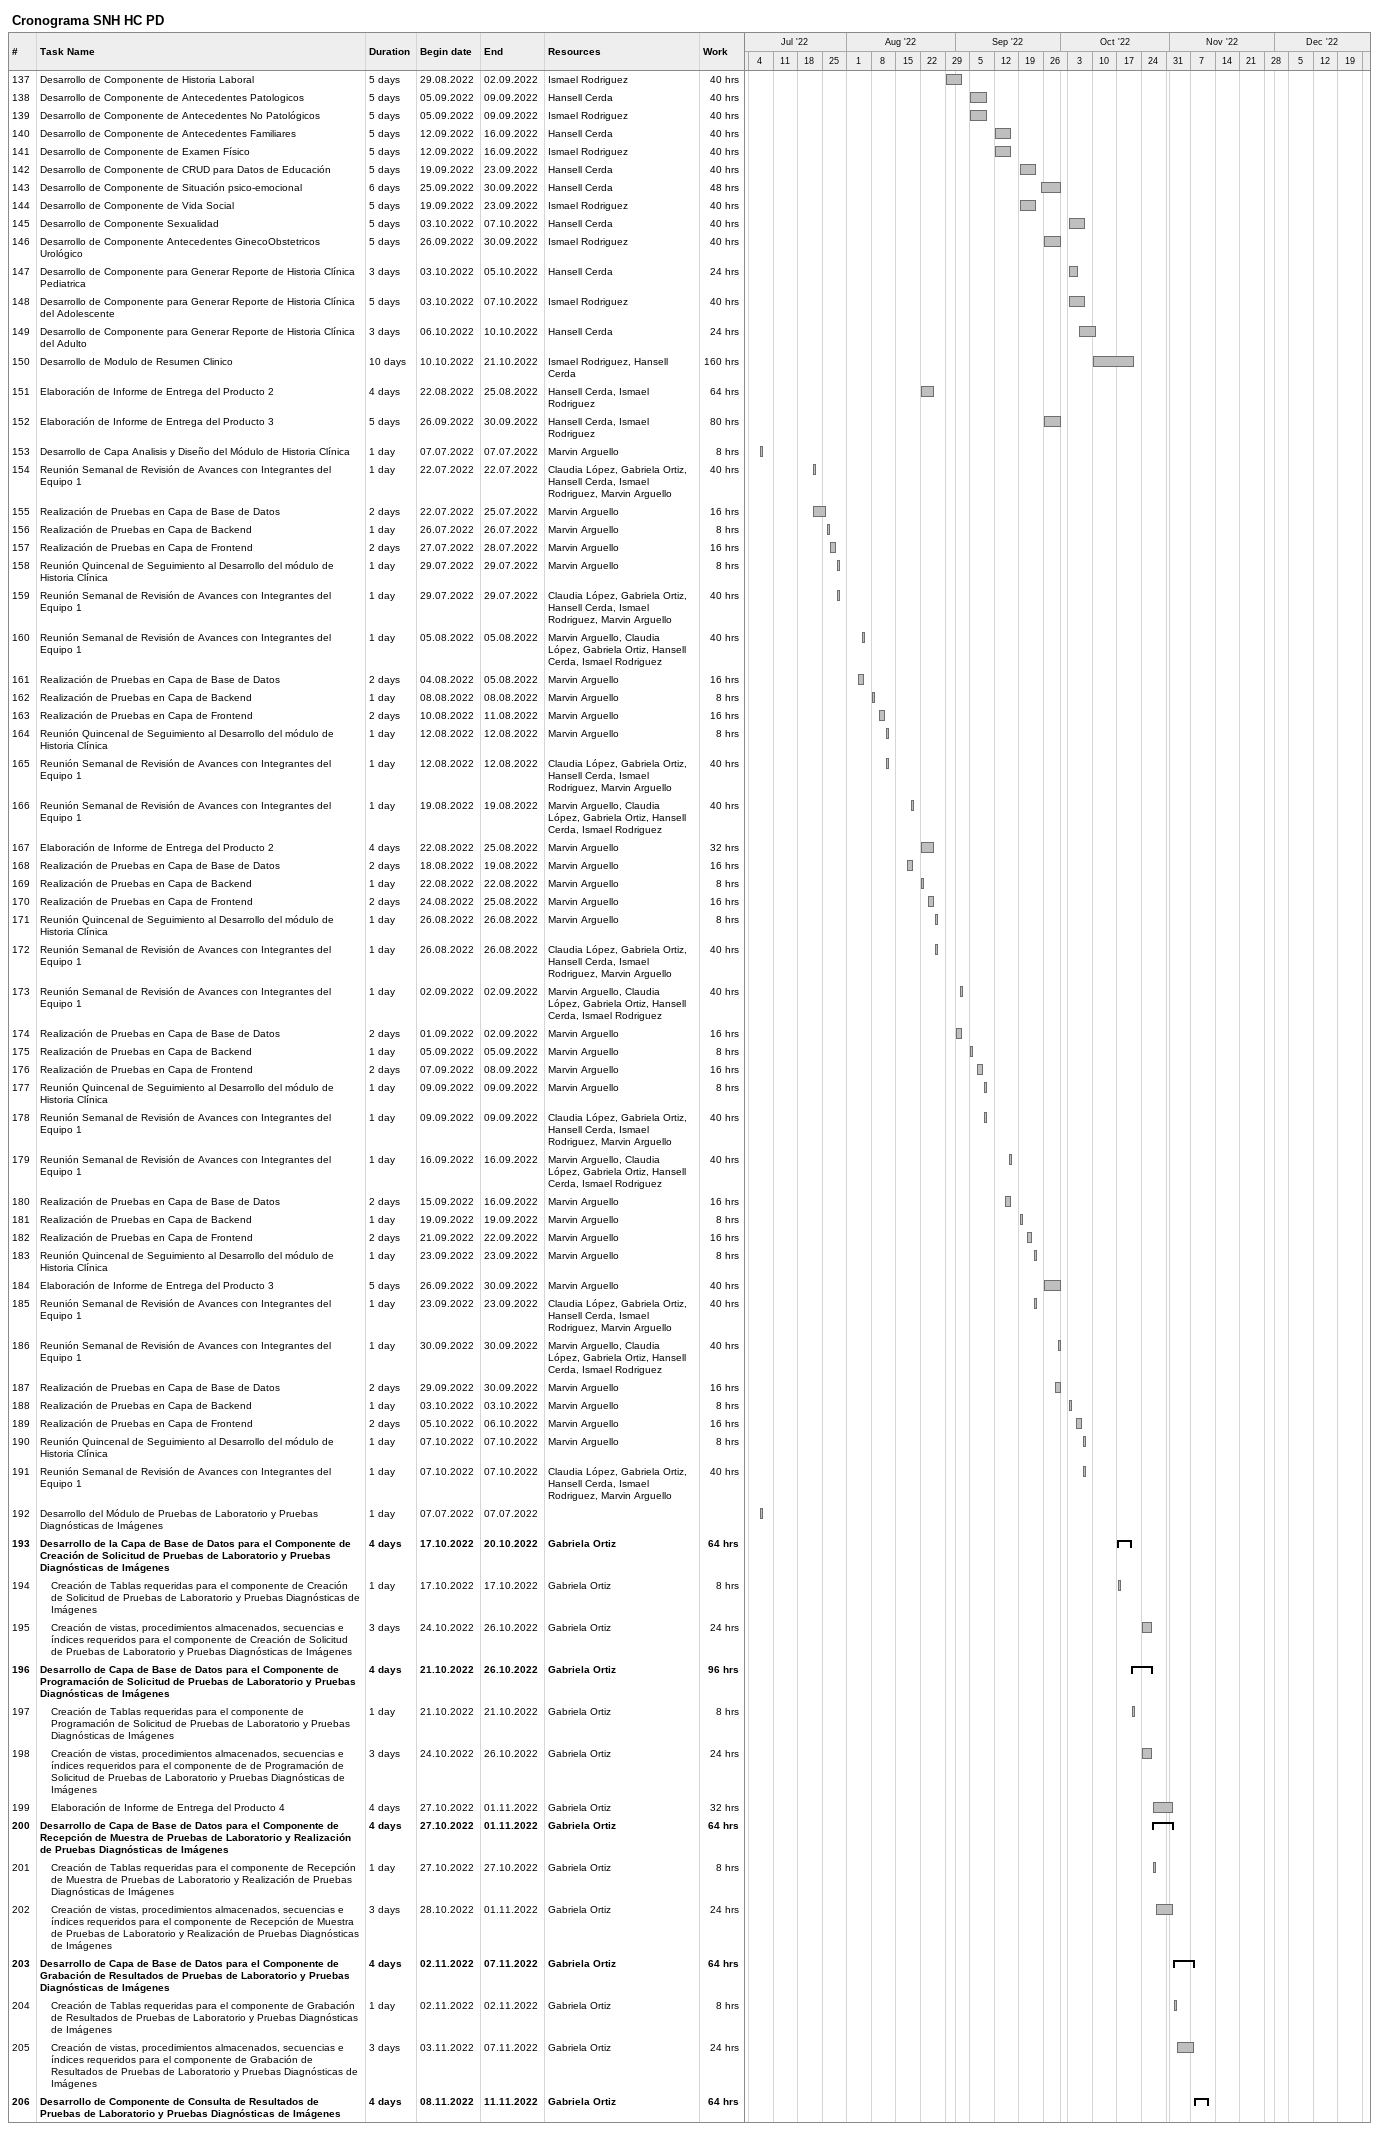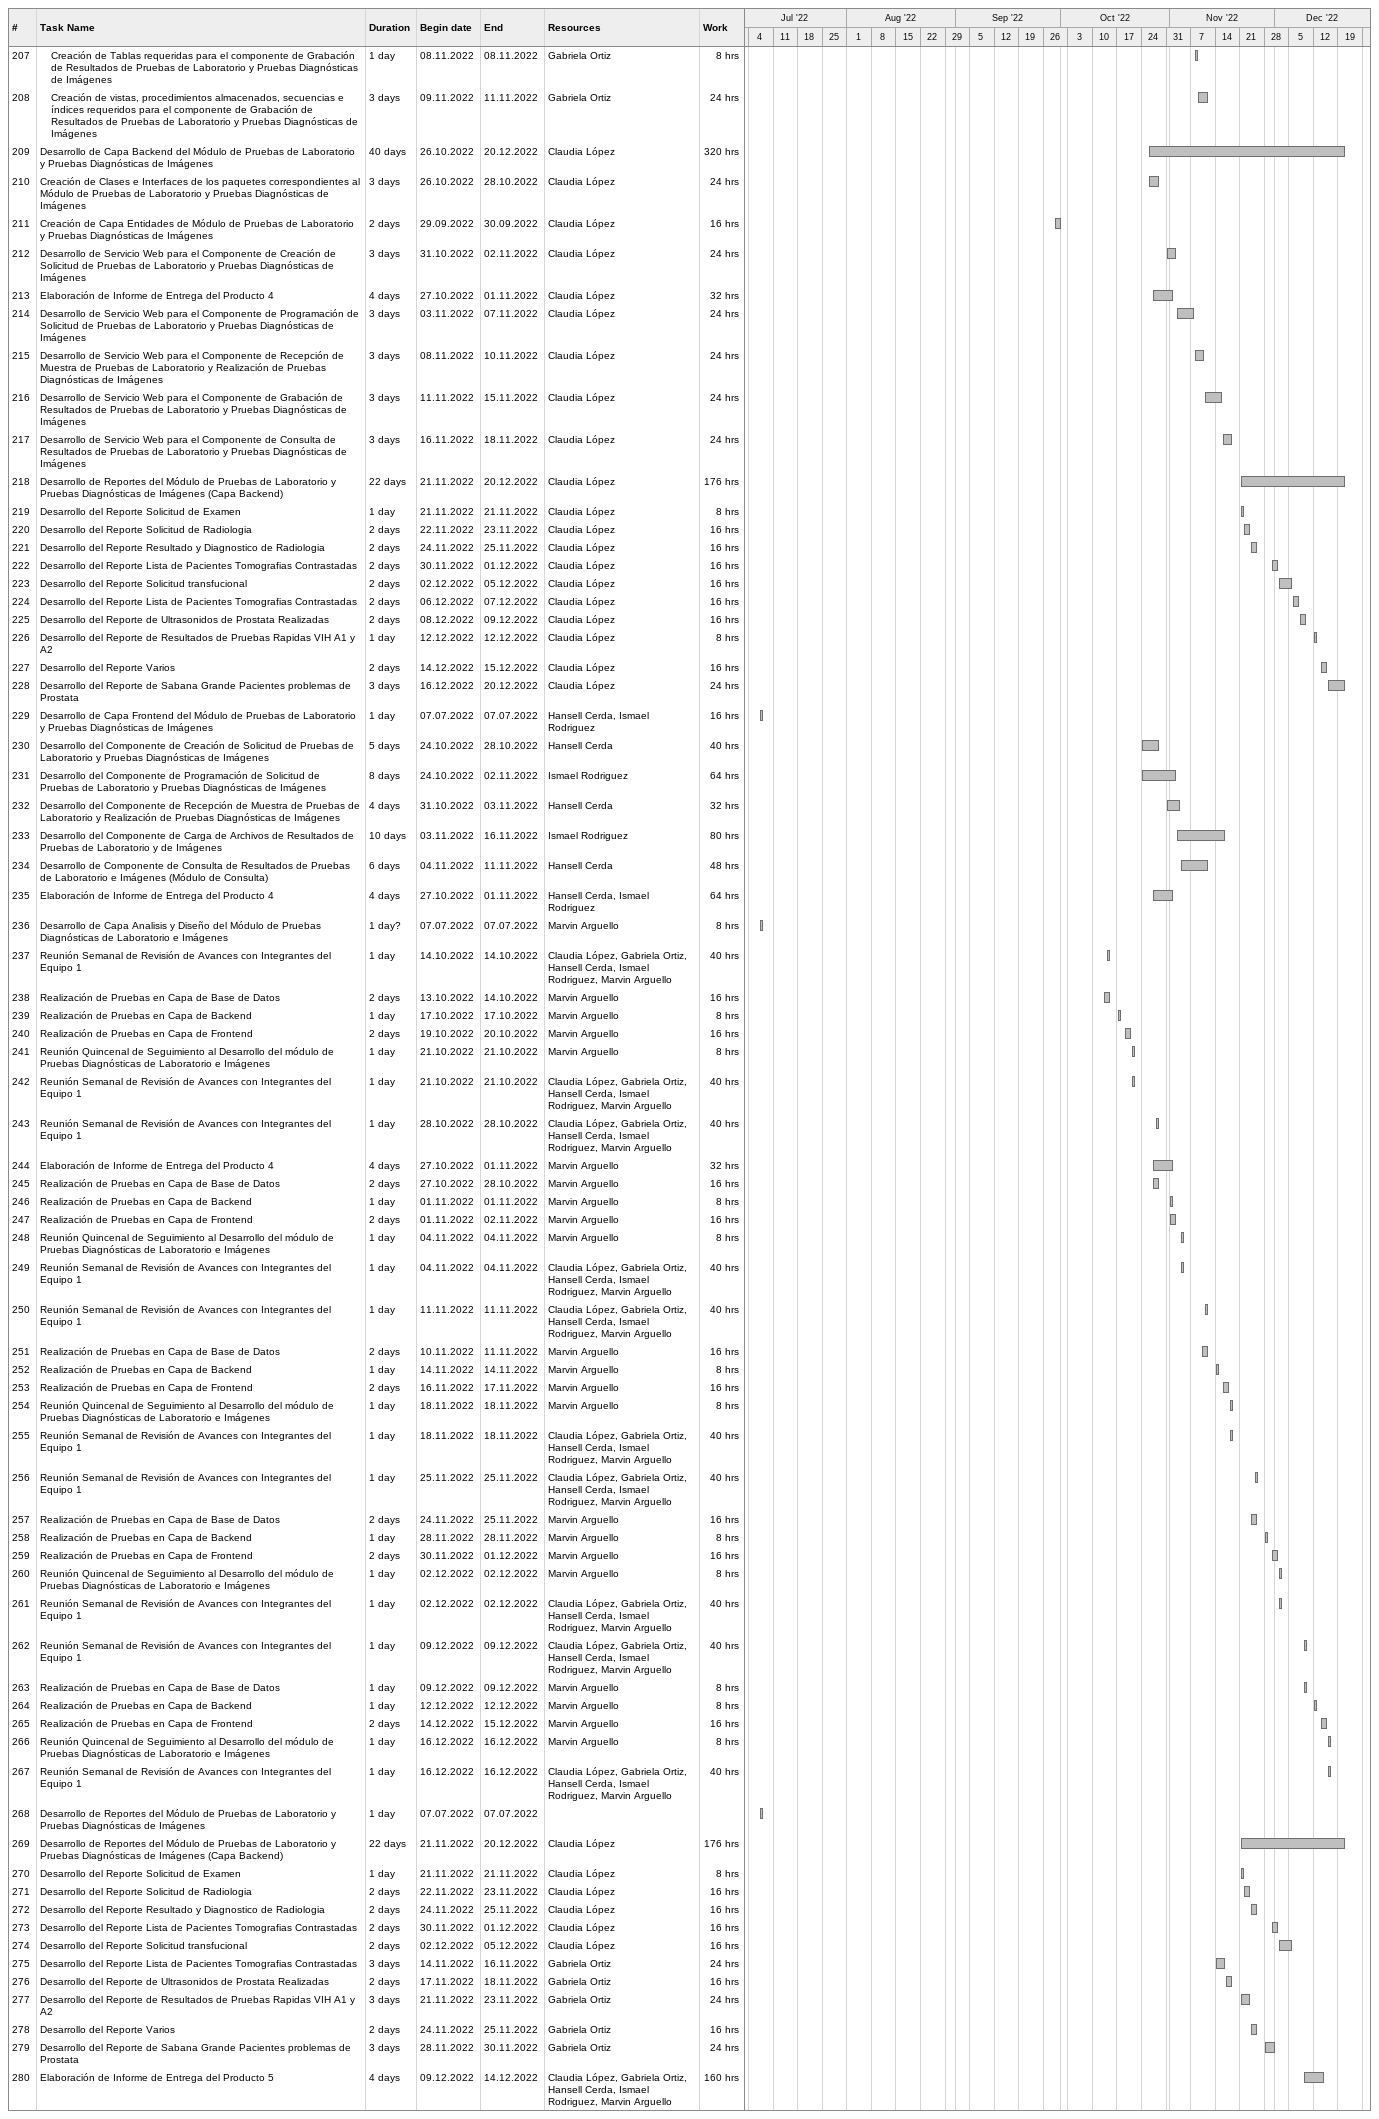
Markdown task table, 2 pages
Cronograma SNH HC PD

| ID | Level | Task | Duration | Start | Finish | Resources | Work (h) |
|---|---|---|---|---|---|---|---|
| 137 | 1 | Desarrollo de Componente de Historia Laboral | 5d | 2022-08-29 | 2022-09-02 | Ismael Rodriguez | 40 |
| 138 | 1 | Desarrollo de Componente de Antecedentes Patologicos | 5d | 2022-09-05 | 2022-09-09 | Hansell Cerda | 40 |
| 139 | 1 | Desarrollo de Componente de Antecedentes No Patológicos | 5d | 2022-09-05 | 2022-09-09 | Ismael Rodriguez | 40 |
| 140 | 1 | Desarrollo de Componente de Antecedentes Familiares | 5d | 2022-09-12 | 2022-09-16 | Hansell Cerda | 40 |
| 141 | 1 | Desarrollo de Componente de Examen Físico | 5d | 2022-09-12 | 2022-09-16 | Ismael Rodriguez | 40 |
| 142 | 1 | Desarrollo de Componente de CRUD para Datos de Educación | 5d | 2022-09-19 | 2022-09-23 | Hansell Cerda | 40 |
| 143 | 1 | Desarrollo de Componente de Situación psico-emocional | 6d | 2022-09-25 | 2022-09-30 | Hansell Cerda | 48 |
| 144 | 1 | Desarrollo de Componente de Vida Social | 5d | 2022-09-19 | 2022-09-23 | Ismael Rodriguez | 40 |
| 145 | 1 | Desarrollo de Componente Sexualidad | 5d | 2022-10-03 | 2022-10-07 | Hansell Cerda | 40 |
| 146 | 1 | Desarrollo de Componente Antecedentes GinecoObstetricos Urológico | 5d | 2022-09-26 | 2022-09-30 | Ismael Rodriguez | 40 |
| 147 | 1 | Desarrollo de Componente para Generar Reporte de Historia Clínica Pediatrica | 3d | 2022-10-03 | 2022-10-05 | Hansell Cerda | 24 |
| 148 | 1 | Desarrollo de Componente para Generar Reporte de Historia Clínica del Adolescente | 5d | 2022-10-03 | 2022-10-07 | Ismael Rodriguez | 40 |
| 149 | 1 | Desarrollo de Componente para Generar Reporte de Historia Clínica del Adulto | 3d | 2022-10-06 | 2022-10-10 | Hansell Cerda | 24 |
| 150 | 1 | Desarrollo de Modulo de Resumen Clinico | 10d | 2022-10-10 | 2022-10-21 | Ismael Rodriguez, Hansell Cerda | 160 |
| 151 | 1 | Elaboración de Informe de Entrega del Producto 2 | 4d | 2022-08-22 | 2022-08-25 | Hansell Cerda, Ismael Rodriguez | 64 |
| 152 | 1 | Elaboración de Informe de Entrega del Producto 3 | 5d | 2022-09-26 | 2022-09-30 | Hansell Cerda, Ismael Rodriguez | 80 |
| 153 | 1 | Desarrollo de Capa Analisis y Diseño del Módulo de Historia Clínica | 1d | 2022-07-07 | 2022-07-07 | Marvin Arguello | 8 |
| 154 | 1 | Reunión Semanal de Revisión de Avances con Integrantes del Equipo 1 | 1d | 2022-07-22 | 2022-07-22 | Claudia López, Gabriela Ortiz, Hansell Cerda, Ismael Rodriguez, Marvin Arguello | 40 |
| 155 | 1 | Realización de Pruebas en Capa de Base de Datos | 2d | 2022-07-22 | 2022-07-25 | Marvin Arguello | 16 |
| 156 | 1 | Realización de Pruebas en Capa de Backend | 1d | 2022-07-26 | 2022-07-26 | Marvin Arguello | 8 |
| 157 | 1 | Realización de Pruebas en Capa de Frontend | 2d | 2022-07-27 | 2022-07-28 | Marvin Arguello | 16 |
| 158 | 1 | Reunión Quincenal de Seguimiento al Desarrollo del módulo de Historia Clínica | 1d | 2022-07-29 | 2022-07-29 | Marvin Arguello | 8 |
| 159 | 1 | Reunión Semanal de Revisión de Avances con Integrantes del Equipo 1 | 1d | 2022-07-29 | 2022-07-29 | Claudia López, Gabriela Ortiz, Hansell Cerda, Ismael Rodriguez, Marvin Arguello | 40 |
| 160 | 1 | Reunión Semanal de Revisión de Avances con Integrantes del Equipo 1 | 1d | 2022-08-05 | 2022-08-05 | Marvin Arguello, Claudia López, Gabriela Ortiz, Hansell Cerda, Ismael Rodriguez | 40 |
| 161 | 1 | Realización de Pruebas en Capa de Base de Datos | 2d | 2022-08-04 | 2022-08-05 | Marvin Arguello | 16 |
| 162 | 1 | Realización de Pruebas en Capa de Backend | 1d | 2022-08-08 | 2022-08-08 | Marvin Arguello | 8 |
| 163 | 1 | Realización de Pruebas en Capa de Frontend | 2d | 2022-08-10 | 2022-08-11 | Marvin Arguello | 16 |
| 164 | 1 | Reunión Quincenal de Seguimiento al Desarrollo del módulo de Historia Clínica | 1d | 2022-08-12 | 2022-08-12 | Marvin Arguello | 8 |
| 165 | 1 | Reunión Semanal de Revisión de Avances con Integrantes del Equipo 1 | 1d | 2022-08-12 | 2022-08-12 | Claudia López, Gabriela Ortiz, Hansell Cerda, Ismael Rodriguez, Marvin Arguello | 40 |
| 166 | 1 | Reunión Semanal de Revisión de Avances con Integrantes del Equipo 1 | 1d | 2022-08-19 | 2022-08-19 | Marvin Arguello, Claudia López, Gabriela Ortiz, Hansell Cerda, Ismael Rodriguez | 40 |
| 167 | 1 | Elaboración de Informe de Entrega del Producto 2 | 4d | 2022-08-22 | 2022-08-25 | Marvin Arguello | 32 |
| 168 | 1 | Realización de Pruebas en Capa de Base de Datos | 2d | 2022-08-18 | 2022-08-19 | Marvin Arguello | 16 |
| 169 | 1 | Realización de Pruebas en Capa de Backend | 1d | 2022-08-22 | 2022-08-22 | Marvin Arguello | 8 |
| 170 | 1 | Realización de Pruebas en Capa de Frontend | 2d | 2022-08-24 | 2022-08-25 | Marvin Arguello | 16 |
| 171 | 1 | Reunión Quincenal de Seguimiento al Desarrollo del módulo de Historia Clínica | 1d | 2022-08-26 | 2022-08-26 | Marvin Arguello | 8 |
| 172 | 1 | Reunión Semanal de Revisión de Avances con Integrantes del Equipo 1 | 1d | 2022-08-26 | 2022-08-26 | Claudia López, Gabriela Ortiz, Hansell Cerda, Ismael Rodriguez, Marvin Arguello | 40 |
| 173 | 1 | Reunión Semanal de Revisión de Avances con Integrantes del Equipo 1 | 1d | 2022-09-02 | 2022-09-02 | Marvin Arguello, Claudia López, Gabriela Ortiz, Hansell Cerda, Ismael Rodriguez | 40 |
| 174 | 1 | Realización de Pruebas en Capa de Base de Datos | 2d | 2022-09-01 | 2022-09-02 | Marvin Arguello | 16 |
| 175 | 1 | Realización de Pruebas en Capa de Backend | 1d | 2022-09-05 | 2022-09-05 | Marvin Arguello | 8 |
| 176 | 1 | Realización de Pruebas en Capa de Frontend | 2d | 2022-09-07 | 2022-09-08 | Marvin Arguello | 16 |
| 177 | 1 | Reunión Quincenal de Seguimiento al Desarrollo del módulo de Historia Clínica | 1d | 2022-09-09 | 2022-09-09 | Marvin Arguello | 8 |
| 178 | 1 | Reunión Semanal de Revisión de Avances con Integrantes del Equipo 1 | 1d | 2022-09-09 | 2022-09-09 | Claudia López, Gabriela Ortiz, Hansell Cerda, Ismael Rodriguez, Marvin Arguello | 40 |
| 179 | 1 | Reunión Semanal de Revisión de Avances con Integrantes del Equipo 1 | 1d | 2022-09-16 | 2022-09-16 | Marvin Arguello, Claudia López, Gabriela Ortiz, Hansell Cerda, Ismael Rodriguez | 40 |
| 180 | 1 | Realización de Pruebas en Capa de Base de Datos | 2d | 2022-09-15 | 2022-09-16 | Marvin Arguello | 16 |
| 181 | 1 | Realización de Pruebas en Capa de Backend | 1d | 2022-09-19 | 2022-09-19 | Marvin Arguello | 8 |
| 182 | 1 | Realización de Pruebas en Capa de Frontend | 2d | 2022-09-21 | 2022-09-22 | Marvin Arguello | 16 |
| 183 | 1 | Reunión Quincenal de Seguimiento al Desarrollo del módulo de Historia Clínica | 1d | 2022-09-23 | 2022-09-23 | Marvin Arguello | 8 |
| 184 | 1 | Elaboración de Informe de Entrega del Producto 3 | 5d | 2022-09-26 | 2022-09-30 | Marvin Arguello | 40 |
| 185 | 1 | Reunión Semanal de Revisión de Avances con Integrantes del Equipo 1 | 1d | 2022-09-23 | 2022-09-23 | Claudia López, Gabriela Ortiz, Hansell Cerda, Ismael Rodriguez, Marvin Arguello | 40 |
| 186 | 1 | Reunión Semanal de Revisión de Avances con Integrantes del Equipo 1 | 1d | 2022-09-30 | 2022-09-30 | Marvin Arguello, Claudia López, Gabriela Ortiz, Hansell Cerda, Ismael Rodriguez | 40 |
| 187 | 1 | Realización de Pruebas en Capa de Base de Datos | 2d | 2022-09-29 | 2022-09-30 | Marvin Arguello | 16 |
| 188 | 1 | Realización de Pruebas en Capa de Backend | 1d | 2022-10-03 | 2022-10-03 | Marvin Arguello | 8 |
| 189 | 1 | Realización de Pruebas en Capa de Frontend | 2d | 2022-10-05 | 2022-10-06 | Marvin Arguello | 16 |
| 190 | 1 | Reunión Quincenal de Seguimiento al Desarrollo del módulo de Historia Clínica | 1d | 2022-10-07 | 2022-10-07 | Marvin Arguello | 8 |
| 191 | 1 | Reunión Semanal de Revisión de Avances con Integrantes del Equipo 1 | 1d | 2022-10-07 | 2022-10-07 | Claudia López, Gabriela Ortiz, Hansell Cerda, Ismael Rodriguez, Marvin Arguello | 40 |
| 192 | 1 | Desarrollo del Módulo de Pruebas de Laboratorio y Pruebas Diagnósticas de Imágenes | 1d | 2022-07-07 | 2022-07-07 |  |  |
| 193 | 1 | **Desarrollo de la Capa de Base de Datos para el Componente de Creación de Solicitud de Pruebas de Laboratorio y Pruebas Diagnósticas de Imágenes** | 4d | 2022-10-17 | 2022-10-20 | Gabriela Ortiz | 64 |
| 194 | 2 | Creación de Tablas requeridas para el componente de Creación de Solicitud de Pruebas de Laboratorio y Pruebas Diagnósticas de Imágenes | 1d | 2022-10-17 | 2022-10-17 | Gabriela Ortiz | 8 |
| 195 | 2 | Creación de vistas, procedimientos almacenados, secuencias e índices requeridos para el componente de Creación de Solicitud de Pruebas de Laboratorio y Pruebas Diagnósticas de Imágenes | 3d | 2022-10-24 | 2022-10-26 | Gabriela Ortiz | 24 |
| 196 | 1 | **Desarrollo de Capa de Base de Datos para el Componente de Programación de Solicitud de Pruebas de Laboratorio y Pruebas Diagnósticas de Imágenes** | 4d | 2022-10-21 | 2022-10-26 | Gabriela Ortiz | 96 |
| 197 | 2 | Creación de Tablas requeridas para el componente de Programación de Solicitud de Pruebas de Laboratorio y Pruebas Diagnósticas de Imágenes | 1d | 2022-10-21 | 2022-10-21 | Gabriela Ortiz | 8 |
| 198 | 2 | Creación de vistas, procedimientos almacenados, secuencias e índices requeridos para el componente de de Programación de Solicitud de Pruebas de Laboratorio y Pruebas Diagnósticas de Imágenes | 3d | 2022-10-24 | 2022-10-26 | Gabriela Ortiz | 24 |
| 199 | 2 | Elaboración de Informe de Entrega del Producto 4 | 4d | 2022-10-27 | 2022-11-01 | Gabriela Ortiz | 32 |
| 200 | 1 | **Desarrollo de Capa de Base de Datos para el Componente de Recepción de Muestra de Pruebas de Laboratorio y Realización de Pruebas Diagnósticas de Imágenes** | 4d | 2022-10-27 | 2022-11-01 | Gabriela Ortiz | 64 |
| 201 | 2 | Creación de Tablas requeridas para el componente de Recepción de Muestra de Pruebas de Laboratorio y Realización de Pruebas Diagnósticas de Imágenes | 1d | 2022-10-27 | 2022-10-27 | Gabriela Ortiz | 8 |
| 202 | 2 | Creación de vistas, procedimientos almacenados, secuencias e índices requeridos para el componente de Recepción de Muestra de Pruebas de Laboratorio y Realización de Pruebas Diagnósticas de Imágenes | 3d | 2022-10-28 | 2022-11-01 | Gabriela Ortiz | 24 |
| 203 | 1 | **Desarrollo de Capa de Base de Datos para el Componente de Grabación de Resultados de Pruebas de Laboratorio y Pruebas Diagnósticas de Imágenes** | 4d | 2022-11-02 | 2022-11-07 | Gabriela Ortiz | 64 |
| 204 | 2 | Creación de Tablas requeridas para el componente de Grabación de Resultados de Pruebas de Laboratorio y Pruebas Diagnósticas de Imágenes | 1d | 2022-11-02 | 2022-11-02 | Gabriela Ortiz | 8 |
| 205 | 2 | Creación de vistas, procedimientos almacenados, secuencias e índices requeridos para el componente de Grabación de Resultados de Pruebas de Laboratorio y Pruebas Diagnósticas de Imágenes | 3d | 2022-11-03 | 2022-11-07 | Gabriela Ortiz | 24 |
| 206 | 1 | **Desarrollo de Componente de Consulta de Resultados de Pruebas de Laboratorio y Pruebas Diagnósticas de Imágenes** | 4d | 2022-11-08 | 2022-11-11 | Gabriela Ortiz | 64 |
| 207 | 2 | Creación de Tablas requeridas para el componente de Grabación de Resultados de Pruebas de Laboratorio y Pruebas Diagnósticas de Imágenes | 1d | 2022-11-08 | 2022-11-08 | Gabriela Ortiz | 8 |
| 208 | 2 | Creación de vistas, procedimientos almacenados, secuencias e índices requeridos para el componente de Grabación de Resultados de Pruebas de Laboratorio y Pruebas Diagnósticas de Imágenes | 3d | 2022-11-09 | 2022-11-11 | Gabriela Ortiz | 24 |
| 209 | 1 | Desarrollo de Capa Backend del Módulo de Pruebas de Laboratorio y Pruebas Diagnósticas de Imágenes | 40d | 2022-10-26 | 2022-12-20 | Claudia López | 320 |
| 210 | 1 | Creación de Clases e Interfaces de los paquetes correspondientes al Módulo de Pruebas de Laboratorio y Pruebas Diagnósticas de Imágenes | 3d | 2022-10-26 | 2022-10-28 | Claudia López | 24 |
| 211 | 1 | Creación de Capa Entidades de Módulo de Pruebas de Laboratorio y Pruebas Diagnósticas de Imágenes | 2d | 2022-09-29 | 2022-09-30 | Claudia López | 16 |
| 212 | 1 | Desarrollo de Servicio Web para el Componente de Creación de Solicitud de Pruebas de Laboratorio y Pruebas Diagnósticas de Imágenes | 3d | 2022-10-31 | 2022-11-02 | Claudia López | 24 |
| 213 | 1 | Elaboración de Informe de Entrega del Producto 4 | 4d | 2022-10-27 | 2022-11-01 | Claudia López | 32 |
| 214 | 1 | Desarrollo de Servicio Web para el Componente de Programación de Solicitud de Pruebas de Laboratorio y Pruebas Diagnósticas de Imágenes | 3d | 2022-11-03 | 2022-11-07 | Claudia López | 24 |
| 215 | 1 | Desarrollo de Servicio Web para el Componente de Recepción de Muestra de Pruebas de Laboratorio y Realización de Pruebas Diagnósticas de Imágenes | 3d | 2022-11-08 | 2022-11-10 | Claudia López | 24 |
| 216 | 1 | Desarrollo de Servicio Web para el Componente de Grabación de Resultados de Pruebas de Laboratorio y Pruebas Diagnósticas de Imágenes | 3d | 2022-11-11 | 2022-11-15 | Claudia López | 24 |
| 217 | 1 | Desarrollo de Servicio Web para el Componente de Consulta de Resultados de Pruebas de Laboratorio y Pruebas Diagnósticas de Imágenes | 3d | 2022-11-16 | 2022-11-18 | Claudia López | 24 |
| 218 | 1 | Desarrollo de Reportes del Módulo de Pruebas de Laboratorio y Pruebas Diagnósticas de Imágenes (Capa Backend) | 22d | 2022-11-21 | 2022-12-20 | Claudia López | 176 |
| 219 | 1 | Desarrollo del Reporte Solicitud de Examen | 1d | 2022-11-21 | 2022-11-21 | Claudia López | 8 |
| 220 | 1 | Desarrollo del Reporte Solicitud de Radiologia | 2d | 2022-11-22 | 2022-11-23 | Claudia López | 16 |
| 221 | 1 | Desarrollo del Reporte Resultado y Diagnostico de Radiologia | 2d | 2022-11-24 | 2022-11-25 | Claudia López | 16 |
| 222 | 1 | Desarrollo del Reporte Lista de Pacientes Tomografias Contrastadas | 2d | 2022-11-30 | 2022-12-01 | Claudia López | 16 |
| 223 | 1 | Desarrollo del Reporte Solicitud transfucional | 2d | 2022-12-02 | 2022-12-05 | Claudia López | 16 |
| 224 | 1 | Desarrollo del Reporte Lista de Pacientes Tomografias Contrastadas | 2d | 2022-12-06 | 2022-12-07 | Claudia López | 16 |
| 225 | 1 | Desarrollo del Reporte de Ultrasonidos de Prostata Realizadas | 2d | 2022-12-08 | 2022-12-09 | Claudia López | 16 |
| 226 | 1 | Desarrollo del Reporte de Resultados de Pruebas Rapidas VIH A1 y A2 | 1d | 2022-12-12 | 2022-12-12 | Claudia López | 8 |
| 227 | 1 | Desarrollo del Reporte Varios | 2d | 2022-12-14 | 2022-12-15 | Claudia López | 16 |
| 228 | 1 | Desarrollo del Reporte de Sabana Grande Pacientes problemas de Prostata | 3d | 2022-12-16 | 2022-12-20 | Claudia López | 24 |
| 229 | 1 | Desarrollo de Capa Frontend del Módulo de Pruebas de Laboratorio y Pruebas Diagnósticas de Imágenes | 1d | 2022-07-07 | 2022-07-07 | Hansell Cerda, Ismael Rodriguez | 16 |
| 230 | 1 | Desarrollo del Componente de Creación de Solicitud de Pruebas de Laboratorio y Pruebas Diagnósticas de Imágenes | 5d | 2022-10-24 | 2022-10-28 | Hansell Cerda | 40 |
| 231 | 1 | Desarrollo del Componente de Programación de Solicitud de Pruebas de Laboratorio y Pruebas Diagnósticas de Imágenes | 8d | 2022-10-24 | 2022-11-02 | Ismael Rodriguez | 64 |
| 232 | 1 | Desarrollo del Componente de Recepción de Muestra de Pruebas de Laboratorio y Realización de Pruebas Diagnósticas de Imágenes | 4d | 2022-10-31 | 2022-11-03 | Hansell Cerda | 32 |
| 233 | 1 | Desarrollo del Componente de Carga de Archivos de Resultados de Pruebas de Laboratorio y de Imágenes | 10d | 2022-11-03 | 2022-11-16 | Ismael Rodriguez | 80 |
| 234 | 1 | Desarrollo de Componente de Consulta de Resultados de Pruebas de Laboratorio e Imágenes (Módulo de Consulta) | 6d | 2022-11-04 | 2022-11-11 | Hansell Cerda | 48 |
| 235 | 1 | Elaboración de Informe de Entrega del Producto 4 | 4d | 2022-10-27 | 2022-11-01 | Hansell Cerda, Ismael Rodriguez | 64 |
| 236 | 1 | Desarrollo de Capa Analisis y Diseño del Módulo de Pruebas Diagnósticas de Laboratorio e Imágenes | 1d? | 2022-07-07 | 2022-07-07 | Marvin Arguello | 8 |
| 237 | 1 | Reunión Semanal de Revisión de Avances con Integrantes del Equipo 1 | 1d | 2022-10-14 | 2022-10-14 | Claudia López, Gabriela Ortiz, Hansell Cerda, Ismael Rodriguez, Marvin Arguello | 40 |
| 238 | 1 | Realización de Pruebas en Capa de Base de Datos | 2d | 2022-10-13 | 2022-10-14 | Marvin Arguello | 16 |
| 239 | 1 | Realización de Pruebas en Capa de Backend | 1d | 2022-10-17 | 2022-10-17 | Marvin Arguello | 8 |
| 240 | 1 | Realización de Pruebas en Capa de Frontend | 2d | 2022-10-19 | 2022-10-20 | Marvin Arguello | 16 |
| 241 | 1 | Reunión Quincenal de Seguimiento al Desarrollo del módulo de Pruebas Diagnósticas de Laboratorio e Imágenes | 1d | 2022-10-21 | 2022-10-21 | Marvin Arguello | 8 |
| 242 | 1 | Reunión Semanal de Revisión de Avances con Integrantes del Equipo 1 | 1d | 2022-10-21 | 2022-10-21 | Claudia López, Gabriela Ortiz, Hansell Cerda, Ismael Rodriguez, Marvin Arguello | 40 |
| 243 | 1 | Reunión Semanal de Revisión de Avances con Integrantes del Equipo 1 | 1d | 2022-10-28 | 2022-10-28 | Claudia López, Gabriela Ortiz, Hansell Cerda, Ismael Rodriguez, Marvin Arguello | 40 |
| 244 | 1 | Elaboración de Informe de Entrega del Producto 4 | 4d | 2022-10-27 | 2022-11-01 | Marvin Arguello | 32 |
| 245 | 1 | Realización de Pruebas en Capa de Base de Datos | 2d | 2022-10-27 | 2022-10-28 | Marvin Arguello | 16 |
| 246 | 1 | Realización de Pruebas en Capa de Backend | 1d | 2022-11-01 | 2022-11-01 | Marvin Arguello | 8 |
| 247 | 1 | Realización de Pruebas en Capa de Frontend | 2d | 2022-11-01 | 2022-11-02 | Marvin Arguello | 16 |
| 248 | 1 | Reunión Quincenal de Seguimiento al Desarrollo del módulo de Pruebas Diagnósticas de Laboratorio e Imágenes | 1d | 2022-11-04 | 2022-11-04 | Marvin Arguello | 8 |
| 249 | 1 | Reunión Semanal de Revisión de Avances con Integrantes del Equipo 1 | 1d | 2022-11-04 | 2022-11-04 | Claudia López, Gabriela Ortiz, Hansell Cerda, Ismael Rodriguez, Marvin Arguello | 40 |
| 250 | 1 | Reunión Semanal de Revisión de Avances con Integrantes del Equipo 1 | 1d | 2022-11-11 | 2022-11-11 | Claudia López, Gabriela Ortiz, Hansell Cerda, Ismael Rodriguez, Marvin Arguello | 40 |
| 251 | 1 | Realización de Pruebas en Capa de Base de Datos | 2d | 2022-11-10 | 2022-11-11 | Marvin Arguello | 16 |
| 252 | 1 | Realización de Pruebas en Capa de Backend | 1d | 2022-11-14 | 2022-11-14 | Marvin Arguello | 8 |
| 253 | 1 | Realización de Pruebas en Capa de Frontend | 2d | 2022-11-16 | 2022-11-17 | Marvin Arguello | 16 |
| 254 | 1 | Reunión Quincenal de Seguimiento al Desarrollo del módulo de Pruebas Diagnósticas de Laboratorio e Imágenes | 1d | 2022-11-18 | 2022-11-18 | Marvin Arguello | 8 |
| 255 | 1 | Reunión Semanal de Revisión de Avances con Integrantes del Equipo 1 | 1d | 2022-11-18 | 2022-11-18 | Claudia López, Gabriela Ortiz, Hansell Cerda, Ismael Rodriguez, Marvin Arguello | 40 |
| 256 | 1 | Reunión Semanal de Revisión de Avances con Integrantes del Equipo 1 | 1d | 2022-11-25 | 2022-11-25 | Claudia López, Gabriela Ortiz, Hansell Cerda, Ismael Rodriguez, Marvin Arguello | 40 |
| 257 | 1 | Realización de Pruebas en Capa de Base de Datos | 2d | 2022-11-24 | 2022-11-25 | Marvin Arguello | 16 |
| 258 | 1 | Realización de Pruebas en Capa de Backend | 1d | 2022-11-28 | 2022-11-28 | Marvin Arguello | 8 |
| 259 | 1 | Realización de Pruebas en Capa de Frontend | 2d | 2022-11-30 | 2022-12-01 | Marvin Arguello | 16 |
| 260 | 1 | Reunión Quincenal de Seguimiento al Desarrollo del módulo de Pruebas Diagnósticas de Laboratorio e Imágenes | 1d | 2022-12-02 | 2022-12-02 | Marvin Arguello | 8 |
| 261 | 1 | Reunión Semanal de Revisión de Avances con Integrantes del Equipo 1 | 1d | 2022-12-02 | 2022-12-02 | Claudia López, Gabriela Ortiz, Hansell Cerda, Ismael Rodriguez, Marvin Arguello | 40 |
| 262 | 1 | Reunión Semanal de Revisión de Avances con Integrantes del Equipo 1 | 1d | 2022-12-09 | 2022-12-09 | Claudia López, Gabriela Ortiz, Hansell Cerda, Ismael Rodriguez, Marvin Arguello | 40 |
| 263 | 1 | Realización de Pruebas en Capa de Base de Datos | 1d | 2022-12-09 | 2022-12-09 | Marvin Arguello | 8 |
| 264 | 1 | Realización de Pruebas en Capa de Backend | 1d | 2022-12-12 | 2022-12-12 | Marvin Arguello | 8 |
| 265 | 1 | Realización de Pruebas en Capa de Frontend | 2d | 2022-12-14 | 2022-12-15 | Marvin Arguello | 16 |
| 266 | 1 | Reunión Quincenal de Seguimiento al Desarrollo del módulo de Pruebas Diagnósticas de Laboratorio e Imágenes | 1d | 2022-12-16 | 2022-12-16 | Marvin Arguello | 8 |
| 267 | 1 | Reunión Semanal de Revisión de Avances con Integrantes del Equipo 1 | 1d | 2022-12-16 | 2022-12-16 | Claudia López, Gabriela Ortiz, Hansell Cerda, Ismael Rodriguez, Marvin Arguello | 40 |
| 268 | 1 | Desarrollo de Reportes del Módulo de Pruebas de Laboratorio y Pruebas Diagnósticas de Imágenes | 1d | 2022-07-07 | 2022-07-07 |  |  |
| 269 | 1 | Desarrollo de Reportes del Módulo de Pruebas de Laboratorio y Pruebas Diagnósticas de Imágenes (Capa Backend) | 22d | 2022-11-21 | 2022-12-20 | Claudia López | 176 |
| 270 | 1 | Desarrollo del Reporte Solicitud de Examen | 1d | 2022-11-21 | 2022-11-21 | Claudia López | 8 |
| 271 | 1 | Desarrollo del Reporte Solicitud de Radiologia | 2d | 2022-11-22 | 2022-11-23 | Claudia López | 16 |
| 272 | 1 | Desarrollo del Reporte Resultado y Diagnostico de Radiologia | 2d | 2022-11-24 | 2022-11-25 | Claudia López | 16 |
| 273 | 1 | Desarrollo del Reporte Lista de Pacientes Tomografias Contrastadas | 2d | 2022-11-30 | 2022-12-01 | Claudia López | 16 |
| 274 | 1 | Desarrollo del Reporte Solicitud transfucional | 2d | 2022-12-02 | 2022-12-05 | Claudia López | 16 |
| 275 | 1 | Desarrollo del Reporte Lista de Pacientes Tomografias Contrastadas | 3d | 2022-11-14 | 2022-11-16 | Gabriela Ortiz | 24 |
| 276 | 1 | Desarrollo del Reporte de Ultrasonidos de Prostata Realizadas | 2d | 2022-11-17 | 2022-11-18 | Gabriela Ortiz | 16 |
| 277 | 1 | Desarrollo del Reporte de Resultados de Pruebas Rapidas VIH A1 y A2 | 3d | 2022-11-21 | 2022-11-23 | Gabriela Ortiz | 24 |
| 278 | 1 | Desarrollo del Reporte Varios | 2d | 2022-11-24 | 2022-11-25 | Gabriela Ortiz | 16 |
| 279 | 1 | Desarrollo del Reporte de Sabana Grande Pacientes problemas de Prostata | 3d | 2022-11-28 | 2022-11-30 | Gabriela Ortiz | 24 |
| 280 | 1 | Elaboración de Informe de Entrega del Producto 5 | 4d | 2022-12-09 | 2022-12-14 | Claudia López, Gabriela Ortiz, Hansell Cerda, Ismael Rodriguez, Marvin Arguello | 160 |
